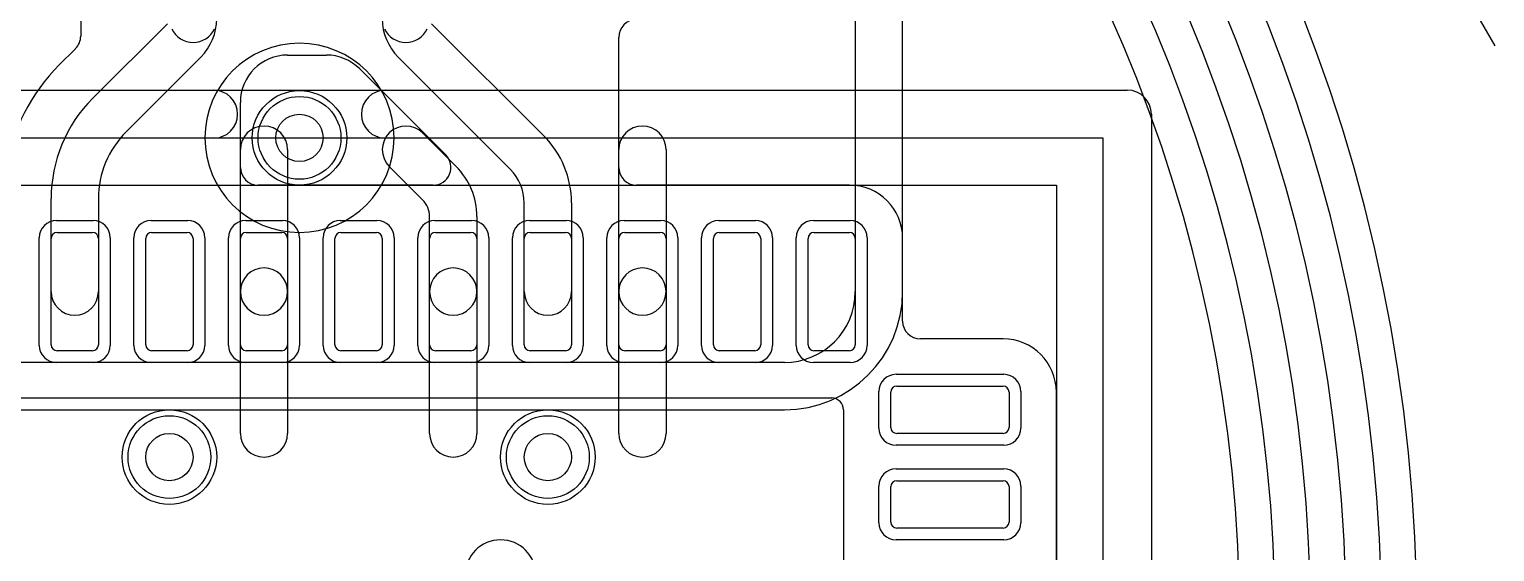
# Model space of a CAD drawing. Extents: x 0 to 20.5, y -0.5 to 20.
# Drawn here: x 11.01 to 17.2, y 6.5 to 8.71 of the extents above; entities that cross this region are included whole.
import ezdxf

# ---------------------------------------------------------------- set-up
doc = ezdxf.new("R2010")
doc.units = 0
for name, color, linetype in [('Hole', 1, 'CONTINUOUS'), ('L1', 3, 'CONTINUOUS'), ('L2', 3, 'CONTINUOUS'), ('L3', 3, 'CONTINUOUS'), ('L4', 3, 'CONTINUOUS'), ('MetalMask-A', 176, 'CONTINUOUS'), ('PartsArea-A', 111, 'CONTINUOUS'), ('PartsSilk-A', 221, 'CONTINUOUS'), ('Resist-A', 2, 'CONTINUOUS'), ('Resist-B', 2, 'CONTINUOUS'), ('Silk-A', 140, 'CONTINUOUS')]:
    doc.layers.add(name, color=color, linetype=linetype)

msp = doc.modelspace()

# ---------------------------------------------------------------- linework, layer by layer
at = {"layer": 'Hole'}
for centre in [(12.15, 8.25), (11.6, 6.9), (13.2, 6.9)]:
    msp.add_circle(centre, 0.1, dxfattribs=at)
at = {"layer": 'L1'}
for p, q in [((11.22496, 9.90004), (11.22496, 8.68035)), ((11.27574, 8.41716), (11.59134, 8.73277)), ((12.70866, 8.73276), (13.18284, 8.25858)), ((13.5, 8.12504), (13.5, 8.67496)), ((11.20244, 8.62676), (11.13429, 8.55861)), ((11.73275, 8.59134), (11.41716, 8.27574)), ((12.1, 8.6), (12.26354, 8.6)), ((13.04142, 8.11716), (12.56724, 8.59134)), ((12.40496, 8.54142), (12.76837, 8.17802)), ((11.9, 8.12501), (11.9, 8.4)), ((12.67071, 8.27071), (12.81213, 8.12929)), ((11.9, 7.6), (11.9, 8.2)), ((12.1, 8.2), (12.1, 7.6)), ((13.5, 7.6), (13.5, 8.2)), ((13.7, 8.2), (13.7, 7.6)), ((12.67071, 7.98787), (12.52929, 8.12929)), ((11.1, 7.6), (11.1, 7.99289)), ((11.3, 7.99289), (11.3, 7.6)), ((12.71536, 8.05004), (11.97497, 8.05004)), ((14.475, 8.05004), (13.575, 8.05004)), ((13.1, 7.6), (13.1, 7.97574)), ((13.3, 7.97574), (13.3, 7.6)), ((12.7, 7.6), (12.7, 7.91716)), ((12.9, 7.91716), (12.9, 7.6)), ((11.1, 7.375), (11.1, 7.825)), ((11.125, 7.85), (11.275, 7.85)), ((11.3, 7.825), (11.3, 7.375)), ((11.5, 7.375), (11.5, 7.825)), ((11.525, 7.85), (11.675, 7.85)), ((11.7, 7.825), (11.7, 7.375)), ((11.9, 7.375), (11.9, 7.825)), ((11.925, 7.85), (12.075, 7.85)), ((12.1, 7.825), (12.1, 7.375)), ((12.3, 7.375), (12.3, 7.825)), ((12.325, 7.85), (12.475, 7.85)), ((12.5, 7.825), (12.5, 7.375)), ((12.7, 7.375), (12.7, 7.825)), ((12.725, 7.85), (12.875, 7.85)), ((12.9, 7.825), (12.9, 7.375)), ((13.1, 7.375), (13.1, 7.825)), ((13.125, 7.85), (13.275, 7.85)), ((13.3, 7.825), (13.3, 7.375)), ((13.5, 7.375), (13.5, 7.825)), ((13.525, 7.85), (13.675, 7.85)), ((13.7, 7.825), (13.7, 7.375)), ((13.9, 7.375), (13.9, 7.825)), ((13.925, 7.85), (14.075, 7.85)), ((14.1, 7.825), (14.1, 7.375)), ((14.3, 7.375), (14.3, 7.825)), ((14.325, 7.85), (14.475, 7.85)), ((14.5, 7.825), (14.5, 7.375)), ((14.70004, 7.47504), (14.70004, 7.825)), ((11.9, 7), (11.9, 7.6)), ((12.1, 7.6), (12.1, 7)), ((12.7, 7), (12.7, 7.6)), ((12.9, 7.6), (12.9, 7)), ((13.5, 7), (13.5, 7.6)), ((13.7, 7.6), (13.7, 7)), ((15.125, 7.40004), (14.77504, 7.40004)), ((11.275, 7.35), (11.125, 7.35)), ((11.675, 7.35), (11.525, 7.35)), ((12.075, 7.35), (11.925, 7.35)), ((12.475, 7.35), (12.325, 7.35)), ((12.875, 7.35), (12.725, 7.35)), ((13.275, 7.35), (13.125, 7.35)), ((13.675, 7.35), (13.525, 7.35)), ((14.075, 7.35), (13.925, 7.35)), ((14.475, 7.35), (14.325, 7.35)), ((14.675, 7.2), (15.125, 7.2)), ((9.60001, 7.14996), (14.39999, 7.14996)), ((14.65, 7.025), (14.65, 7.175)), ((15.15, 7.175), (15.15, 7.025)), ((15.35004, 5.45388), (15.35004, 7.175)), ((14.44996, 7.09999), (14.44996, 2.30001)), ((15.125, 7), (14.675, 7)), ((14.65, 6.625), (14.65, 6.775)), ((14.675, 6.8), (15.125, 6.8)), ((15.15, 6.775), (15.15, 6.625)), ((15.125, 6.6), (14.675, 6.6))]:
    msp.add_line(p, q, dxfattribs=at)
for centre in [(12.15, 8.25), (11.6, 6.9), (13.2, 6.9)]:
    msp.add_circle(centre, 0.2, dxfattribs=at)
for centre, radius, start, end in [((11.57044, 8.75367), 0.22956, -45.00353, 0), ((12.72956, 8.75366), 0.22956, 179.995008, -135), ((13.575, 8.67496), 0.075, 90, 180), ((11.14996, 8.68035), 0.075, -44.994598, 0), ((11.7, 8.75367), 0.1, -154.698245, -25.301755), ((12.6, 8.75367), 0.1, -154.698245, -25.301755), ((11.14943, 8.67977), 0.07497, -45, -44.394747), ((11.7, 7.99289), 0.80004, 134.999494, 171.314058), ((12.1, 8.4), 0.2, 90, 180), ((12.26354, 8.4), 0.2, 45, 90), ((11.7, 7.9929), 0.6, 135, -179.999045), ((11.7, 7.9929), 0.4, 135, -179.998568), ((12, 8.2), 0.1, 0, 180), ((12.6, 8.2), 0.1, 45, -135), ((12.9, 7.97574), 0.4, 0, 45), ((13.6, 8.2), 0.1, 0, 180), ((11.97497, 8.12501), 0.07497, 180, -90), ((12.71536, 8.12501), 0.07497, -90, 45), ((12.6, 7.91716), 0.3, 0, 45), ((12.9, 7.97574), 0.2, 0, 45), ((13.575, 8.12504), 0.075, 180, -90), ((14.475, 7.825), 0.22504, 0, 90), ((12.6, 7.91716), 0.1, 0, 45), ((11.125, 7.825), 0.025, 90, 180), ((11.275, 7.825), 0.025, 0, 90), ((11.525, 7.825), 0.025, 90, 180), ((11.675, 7.825), 0.025, 0, 90), ((11.925, 7.825), 0.025, 90, 180), ((12.075, 7.825), 0.025, 0, 90), ((12.325, 7.825), 0.025, 90, 180), ((12.475, 7.825), 0.025, 0, 90), ((12.725, 7.825), 0.025, 90, 180), ((12.875, 7.825), 0.025, 0, 90), ((13.125, 7.825), 0.025, 90, 180), ((13.275, 7.825), 0.025, 0, 90), ((13.525, 7.825), 0.025, 90, 180), ((13.675, 7.825), 0.025, 0, 90), ((13.925, 7.825), 0.025, 90, 180), ((14.075, 7.825), 0.025, 0, 90), ((14.325, 7.825), 0.025, 90, 180), ((14.475, 7.825), 0.025, 0, 90), ((12, 7.6), 0.1, 0, 180), ((12.8, 7.6), 0.1, 0, 180), ((13.6, 7.6), 0.1, 0, 180), ((11.2, 7.6), 0.1, 180, 0), ((12, 7.6), 0.1, 180, 0), ((12.8, 7.6), 0.1, 180, 0), ((13.2, 7.6), 0.1, 180, 0), ((13.6, 7.6), 0.1, 180, 0), ((14.77504, 7.47504), 0.075, 180, -90), ((11.125, 7.375), 0.025, 180, -90), ((11.275, 7.375), 0.025, -90, 0), ((11.525, 7.375), 0.025, 180, -90), ((11.675, 7.375), 0.025, -90, 0), ((11.925, 7.375), 0.025, 180, -90), ((12.075, 7.375), 0.025, -90, 0), ((12.325, 7.375), 0.025, 180, -90), ((12.475, 7.375), 0.025, -90, 0), ((12.725, 7.375), 0.025, 180, -90), ((12.875, 7.375), 0.025, -90, 0), ((13.125, 7.375), 0.025, 180, -90), ((13.275, 7.375), 0.025, -90, 0), ((13.525, 7.375), 0.025, 180, -90), ((13.675, 7.375), 0.025, -90, 0), ((13.925, 7.375), 0.025, 180, -90), ((14.075, 7.375), 0.025, -90, 0), ((14.325, 7.375), 0.025, 180, -90), ((14.475, 7.375), 0.025, -90, 0), ((15.125, 7.175), 0.22504, 0, 90), ((14.675, 7.175), 0.025, 90, 180), ((15.125, 7.175), 0.025, 0, 90), ((14.39999, 7.09999), 0.04997, 0, 90), ((14.675, 7.025), 0.025, 180, -90), ((15.125, 7.025), 0.025, -90, 0), ((12, 7), 0.1, 180, 0), ((12.8, 7), 0.1, 180, 0), ((13.6, 7), 0.1, 180, 0), ((14.675, 6.775), 0.025, 90, 180), ((15.125, 6.775), 0.025, 0, 90), ((14.675, 6.625), 0.025, 180, -90), ((15.125, 6.625), 0.025, -90, 0), ((13, 6.4), 0.15, 0, 180)]:
    msp.add_arc(centre, radius, start, end, dxfattribs=at)
at = {"layer": 'L2'}
for centre in [(12.15, 8.25), (11.6, 6.9), (13.2, 6.9)]:
    msp.add_circle(centre, 0.2, dxfattribs=at)
at = {"layer": 'L3'}
for p, q in [((14.5, 9.2), (14.5, 7.6)), ((14.70004, 7.6), (14.70004, 9.2)), ((14.2, 7.3), (6.71209, 7.3)), ((5, 7.09996), (14.2, 7.09996))]:
    msp.add_line(p, q, dxfattribs=at)
for centre in [(11.6, 6.9), (13.2, 6.9)]:
    msp.add_circle(centre, 0.2, dxfattribs=at)
for centre, radius, start, end in [((12.15, 8.25), 0.40004, 90, -90), ((12.15, 8.25), 0.40004, -90, 90), ((14.2, 7.6), 0.3, -90, 0), ((14.2, 7.6), 0.50004, -90, 0)]:
    msp.add_arc(centre, radius, start, end, dxfattribs=at)
at = {"layer": 'L4'}
msp.add_line((15.83482, 11.0092), (17.20319, 8.63913), dxfattribs=at)
for centre in [(12.15, 8.25), (11.6, 6.9), (13.2, 6.9)]:
    msp.add_circle(centre, 0.2, dxfattribs=at)
for radius in [7.02504, 6.875, 6.725, 6.575, 6.425, 6.27496]:
    msp.add_arc((9.85, 6.2), radius, 0, 90, dxfattribs=at)
at = {"layer": 'MetalMask-A'}
for p, q in [((11.1, 7.375), (11.1, 7.825)), ((11.125, 7.85), (11.275, 7.85)), ((11.3, 7.825), (11.3, 7.375)), ((11.5, 7.375), (11.5, 7.825)), ((11.525, 7.85), (11.675, 7.85)), ((11.7, 7.825), (11.7, 7.375)), ((11.9, 7.375), (11.9, 7.825)), ((11.925, 7.85), (12.075, 7.85)), ((12.1, 7.825), (12.1, 7.375)), ((12.3, 7.375), (12.3, 7.825)), ((12.325, 7.85), (12.475, 7.85)), ((12.5, 7.825), (12.5, 7.375)), ((12.7, 7.375), (12.7, 7.825)), ((12.725, 7.85), (12.875, 7.85)), ((12.9, 7.825), (12.9, 7.375)), ((13.1, 7.375), (13.1, 7.825)), ((13.125, 7.85), (13.275, 7.85)), ((13.3, 7.825), (13.3, 7.375)), ((13.5, 7.375), (13.5, 7.825)), ((13.525, 7.85), (13.675, 7.85)), ((13.7, 7.825), (13.7, 7.375)), ((13.9, 7.375), (13.9, 7.825)), ((13.925, 7.85), (14.075, 7.85)), ((14.1, 7.825), (14.1, 7.375)), ((14.3, 7.375), (14.3, 7.825)), ((14.325, 7.85), (14.475, 7.85)), ((14.5, 7.825), (14.5, 7.375)), ((11.275, 7.35), (11.125, 7.35)), ((11.675, 7.35), (11.525, 7.35)), ((12.075, 7.35), (11.925, 7.35)), ((12.475, 7.35), (12.325, 7.35)), ((12.875, 7.35), (12.725, 7.35)), ((13.275, 7.35), (13.125, 7.35)), ((13.675, 7.35), (13.525, 7.35)), ((14.075, 7.35), (13.925, 7.35)), ((14.475, 7.35), (14.325, 7.35)), ((14.675, 7.2), (15.125, 7.2)), ((14.65, 7.025), (14.65, 7.175)), ((15.15, 7.175), (15.15, 7.025)), ((15.125, 7), (14.675, 7)), ((14.65, 6.625), (14.65, 6.775)), ((14.675, 6.8), (15.125, 6.8)), ((15.15, 6.775), (15.15, 6.625)), ((15.125, 6.6), (14.675, 6.6))]:
    msp.add_line(p, q, dxfattribs=at)
for centre, start, end in [((11.125, 7.825), 90, 180), ((11.275, 7.825), 0, 90), ((11.525, 7.825), 90, 180), ((11.675, 7.825), 0, 90), ((11.925, 7.825), 90, 180), ((12.075, 7.825), 0, 90), ((12.325, 7.825), 90, 180), ((12.475, 7.825), 0, 90), ((12.725, 7.825), 90, 180), ((12.875, 7.825), 0, 90), ((13.125, 7.825), 90, 180), ((13.275, 7.825), 0, 90), ((13.525, 7.825), 90, 180), ((13.675, 7.825), 0, 90), ((13.925, 7.825), 90, 180), ((14.075, 7.825), 0, 90), ((14.325, 7.825), 90, 180), ((14.475, 7.825), 0, 90), ((11.125, 7.375), 180, -90), ((11.275, 7.375), -90, 0), ((11.525, 7.375), 180, -90), ((11.675, 7.375), -90, 0), ((11.925, 7.375), 180, -90), ((12.075, 7.375), -90, 0), ((12.325, 7.375), 180, -90), ((12.475, 7.375), -90, 0), ((12.725, 7.375), 180, -90), ((12.875, 7.375), -90, 0), ((13.125, 7.375), 180, -90), ((13.275, 7.375), -90, 0), ((13.525, 7.375), 180, -90), ((13.675, 7.375), -90, 0), ((13.925, 7.375), 180, -90), ((14.075, 7.375), -90, 0), ((14.325, 7.375), 180, -90), ((14.475, 7.375), -90, 0), ((14.675, 7.175), 90, 180), ((15.125, 7.175), 0, 90), ((14.675, 7.025), 180, -90), ((15.125, 7.025), -90, 0), ((14.675, 6.775), 90, 180), ((15.125, 6.775), 0, 90), ((14.675, 6.625), 180, -90), ((15.125, 6.625), -90, 0)]:
    msp.add_arc(centre, 0.025, start, end, dxfattribs=at)
at = {"layer": 'PartsArea-A'}
for p, q in [((8.65, 8.05), (15.35, 8.05)), ((15.35, 8.05), (15.35, 1.35))]:
    msp.add_line(p, q, dxfattribs=at)
at = {"layer": 'PartsSilk-A'}
for p, q in [((8.35, 8.4516), (15.65, 8.4516)), ((15.7516, 8.35), (15.7516, 1.05)), ((15.5484, 8.2484), (8.4516, 8.2484)), ((15.5484, 1.1516), (15.5484, 8.2484))]:
    msp.add_line(p, q, dxfattribs=at)
msp.add_arc((15.65, 8.35), 0.1016, 0, 90, dxfattribs=at)
at = {"layer": 'Resist-A'}
for p, q in [((11.1225, 7.9), (11.2775, 7.9)), ((11.5225, 7.9), (11.6775, 7.9)), ((11.9225, 7.9), (12.0775, 7.9)), ((12.3225, 7.9), (12.4775, 7.9)), ((12.7225, 7.9), (12.8775, 7.9)), ((13.1225, 7.9), (13.2775, 7.9)), ((13.5225, 7.9), (13.6775, 7.9)), ((13.9225, 7.9), (14.0775, 7.9)), ((14.3225, 7.9), (14.4775, 7.9)), ((11.05, 7.3725), (11.05, 7.8275)), ((11.35, 7.8275), (11.35, 7.3725)), ((11.45, 7.3725), (11.45, 7.8275)), ((11.75, 7.8275), (11.75, 7.3725)), ((11.85, 7.3725), (11.85, 7.8275)), ((12.15, 7.8275), (12.15, 7.3725)), ((12.25, 7.3725), (12.25, 7.8275)), ((12.55, 7.8275), (12.55, 7.3725)), ((12.65, 7.3725), (12.65, 7.8275)), ((12.95, 7.8275), (12.95, 7.3725)), ((13.05, 7.3725), (13.05, 7.8275)), ((13.35, 7.8275), (13.35, 7.3725)), ((13.45, 7.3725), (13.45, 7.8275)), ((13.75, 7.8275), (13.75, 7.3725)), ((13.85, 7.3725), (13.85, 7.8275)), ((14.15, 7.8275), (14.15, 7.3725)), ((14.25, 7.3725), (14.25, 7.8275)), ((14.55, 7.8275), (14.55, 7.3725)), ((11.2775, 7.3), (11.1225, 7.3)), ((11.6775, 7.3), (11.5225, 7.3)), ((12.0775, 7.3), (11.9225, 7.3)), ((12.4775, 7.3), (12.3225, 7.3)), ((12.8775, 7.3), (12.7225, 7.3)), ((13.2775, 7.3), (13.1225, 7.3)), ((13.6775, 7.3), (13.5225, 7.3)), ((14.0775, 7.3), (13.9225, 7.3)), ((14.4775, 7.3), (14.3225, 7.3)), ((14.6725, 7.25), (15.1275, 7.25)), ((14.6, 7.0225), (14.6, 7.1775)), ((15.2, 7.1775), (15.2, 7.0225)), ((15.1275, 6.95), (14.6725, 6.95)), ((14.6725, 6.85), (15.1275, 6.85)), ((14.6, 6.6225), (14.6, 6.7775)), ((15.2, 6.7775), (15.2, 6.6225)), ((15.1275, 6.55), (14.6725, 6.55))]:
    msp.add_line(p, q, dxfattribs=at)
for centre in [(12.15, 8.25), (11.6, 6.9), (13.2, 6.9)]:
    msp.add_circle(centre, 0.175, dxfattribs=at)
for centre, start, end in [((11.1225, 7.8275), 90, 180), ((11.2775, 7.8275), 0, 90), ((11.5225, 7.8275), 90, 180), ((11.6775, 7.8275), 0, 90), ((11.9225, 7.8275), 90, 180), ((12.0775, 7.8275), 0, 90), ((12.3225, 7.8275), 90, 180), ((12.4775, 7.8275), 0, 90), ((12.7225, 7.8275), 90, 180), ((12.8775, 7.8275), 0, 90), ((13.1225, 7.8275), 90, 180), ((13.2775, 7.8275), 0, 90), ((13.5225, 7.8275), 90, 180), ((13.6775, 7.8275), 0, 90), ((13.9225, 7.8275), 90, 180), ((14.0775, 7.8275), 0, 90), ((14.3225, 7.8275), 90, 180), ((14.4775, 7.8275), 0, 90), ((11.1225, 7.3725), 180, -90), ((11.2775, 7.3725), -90, 0), ((11.5225, 7.3725), 180, -90), ((11.6775, 7.3725), -90, 0), ((11.9225, 7.3725), 180, -90), ((12.0775, 7.3725), -90, 0), ((12.3225, 7.3725), 180, -90), ((12.4775, 7.3725), -90, 0), ((12.7225, 7.3725), 180, -90), ((12.8775, 7.3725), -90, 0), ((13.1225, 7.3725), 180, -90), ((13.2775, 7.3725), -90, 0), ((13.5225, 7.3725), 180, -90), ((13.6775, 7.3725), -90, 0), ((13.9225, 7.3725), 180, -90), ((14.0775, 7.3725), -90, 0), ((14.3225, 7.3725), 180, -90), ((14.4775, 7.3725), -90, 0), ((14.6725, 7.1775), 90, 180), ((15.1275, 7.1775), 0, 90), ((14.6725, 7.0225), 180, -90), ((15.1275, 7.0225), -90, 0), ((14.6725, 6.7775), 90, 180), ((15.1275, 6.7775), 0, 90), ((14.6725, 6.6225), 180, -90), ((15.1275, 6.6225), -90, 0)]:
    msp.add_arc(centre, 0.0725, start, end, dxfattribs=at)
at = {"layer": 'Resist-B'}
for centre in [(12.15, 8.25), (11.6, 6.9), (13.2, 6.9)]:
    msp.add_circle(centre, 0.175, dxfattribs=at)
at = {"layer": 'Silk-A'}
for p, q in [((8.35, 8.4516), (11.78692, 8.4516)), ((12.51308, 8.4516), (15.65, 8.4516)), ((15.7516, 8.35), (15.7516, 2.86308)), ((11.78692, 8.2484), (8.4516, 8.2484)), ((15.5484, 8.2484), (12.51308, 8.2484)), ((15.5484, 2.86308), (15.5484, 8.2484))]:
    msp.add_line(p, q, dxfattribs=at)
for centre, start, end in [((11.78692, 8.35), -90, 90), ((12.51308, 8.35), 90, -90), ((15.65, 8.35), 0, 90)]:
    msp.add_arc(centre, 0.1016, start, end, dxfattribs=at)

doc.saveas('drawing.dxf')
